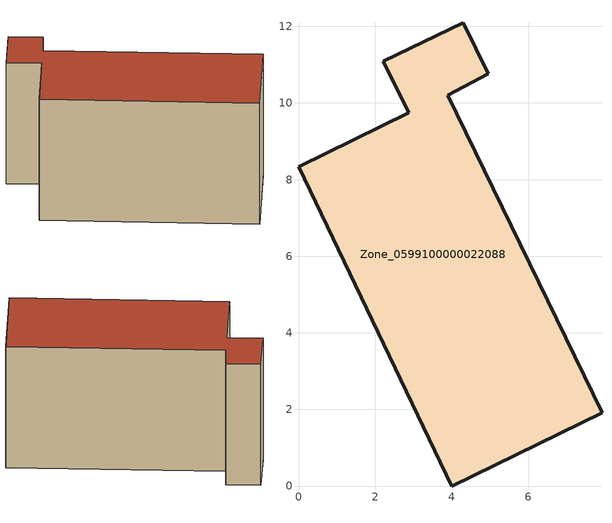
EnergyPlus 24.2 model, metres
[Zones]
Zone_0599100000022088
 floor ground (C_G): 2.88,9.75 2.22,11.09 4.3,12.09 4.96,10.76 3.89,10.21 7.92,1.92 4,0 0,8.34 z0
 wall outside (C_F): 4.96,10.76 4.3,12.09 2.22,11.09 2.88,9.75 0,8.34 4,0 7.92,1.92 3.89,10.21 4.96,10.76 z0:5.76
 roof outside (C_R): 4,0 7.92,1.92 3.89,10.21 4.96,10.76 4.3,12.09 2.22,11.09 2.88,9.75 0,8.34 z5.76
[BUILDING]
Pand.0599100000022088: North Axis=0; Terrain=City; Loads Convergence Tolerance Value=0.04; Temperature Convergence Tolerance Value=0.4; Solar Distribution=FullExterior; Maximum Number of Warmup Days=25; Minimum Number of Warmup Days=1
[Site:Location]
Rotterdam.The.Hague.AP_ZH_NLD Design_Conditions: Latitude=51.96; Longitude=4.45; Time Zone=1; Elevation=-4.5
[SITE:GROUNDTEMPERATURE:BUILDINGSURFACE]
18, 18, 18, 18, 18, 18, 18, 18, 18, 18, 18, 18
[MATERIAL] Thermal Absorptance=0.9; Solar Absorptance=0.7; Visible Absorptance=0.7
Name | Roughness | Thickness | Conductivity | Density | Specific Heat
G.TI.1946-1964 | MediumSmooth | 0.15 | 1 | 540 | 1210
F.TI.1946-1964 | Rough | 0.3 | 0.857143 | 1920 | 840
R.TI.1946-1964 | MediumRough | 0.2 | 0.277778 | 1500 | 1000
[CONSTRUCTION]
C_G: G.TI.1946-1964
C_F: F.TI.1946-1964
C_R: R.TI.1946-1964
[ZONE]
Zone_0599100000022088: Type=1; Multiplier=1; Ceiling Height=Autocalculate; Volume=Autocalculate; Floor Area=autocalculate; Part of Total Floor Area=Yes
[ZONEINFILTRATION:DESIGNFLOWRATE]
Infil_Zone_0599100000022088: Zone or ZoneList or Space or SpaceList=Zone_0599100000022088; Schedule=AlwaysOn; Design Flow Rate Calculation Method=Flow/Area; Flow Rate per Floor Area=0.003; Constant Term Coefficient=1; Temperature Term Coefficient=0; Velocity Term Coefficient=0; Velocity Squared Term Coefficient=0
[HVACTEMPLATE:ZONE:IDEALLOADSAIRSYSTEM]
Zone_0599100000022088: Maximum Heating Supply Air Temperature=50; Minimum Cooling Supply Air Temperature=13; Maximum Heating Supply Air Humidity Ratio=0.0156; Minimum Cooling Supply Air Humidity Ratio=0.0077; Heating Limit=NoLimit; Cooling Limit=NoLimit; Dehumidification Control Type=ConstantSensibleHeatRatio; Cooling Sensible Heat Ratio=0.7; Dehumidification Setpoint=60; Humidification Control Type=None; Humidification Setpoint=30; Outdoor Air Method=None; Outdoor Air Flow Rate per Person=0.00944; Outdoor Air Flow Rate per Zone Floor Area=0; Outdoor Air Flow Rate per Zone=0; Demand Controlled Ventilation Type=None; Outdoor Air Economizer Type=NoEconomizer; Heat Recovery Type=None; Sensible Heat Recovery Effectiveness=0.7; Latent Heat Recovery Effectiveness=0.65
[ZONECONTROL:THERMOSTAT]
ThermostatControl_Zone_0599100000022088: Zone or ZoneList=Zone_0599100000022088; Control Type Schedule=DualSetpointControlType; Control 1=Thermostat_Zone_0599100000022088; Temperature Difference Between Cutout And Setpoint=0
[THERMOSTATSETPOINT:DUALSETPOINT]
Thermostat_Zone_0599100000022088: Heating Setpoint Temperature Schedule=HeatingSetpoint_Zone_0599100000022088; Cooling Setpoint Temperature Schedule=CoolingSetpoint_Zone_0599100000022088
[SCHEDULE:COMPACT]
HeatingSetpoint_Zone_0599100000022088: Through: 12/31, For: AllDays, Until: 24:00, 21
CoolingSetpoint_Zone_0599100000022088: Through: 12/31, For: AllDays, Until: 24:00, 24
DualSetpointControlType: Through: 12/31, For: AllDays, Until: 24:00, 4
AlwaysOn: Through: 12/31, For: AllDays, Until: 24:00, 1
